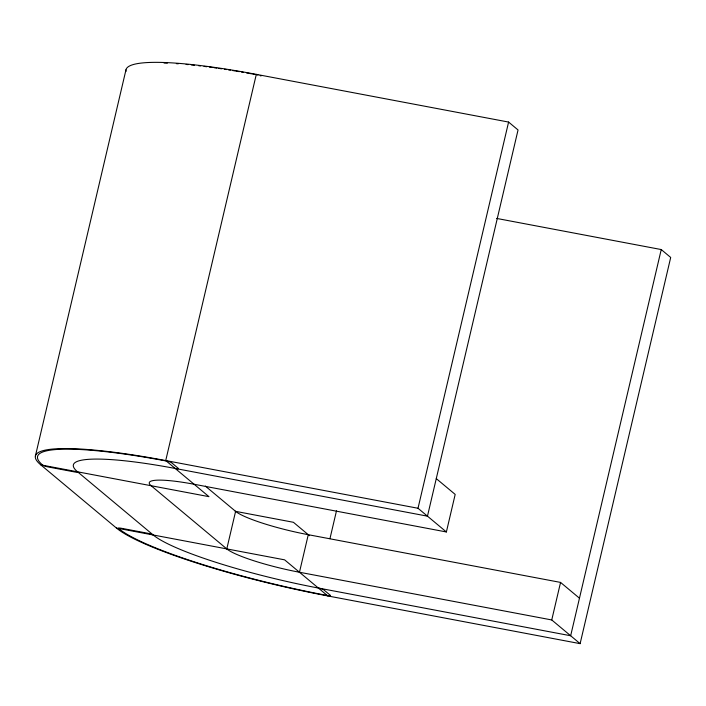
<?xml version="1.0" encoding="UTF-8"?>
<svg xmlns="http://www.w3.org/2000/svg" width="706" height="706" viewBox="0 0 706 706"><rect width="100%" height="100%" fill="white"/><g stroke="black" fill="none" stroke-linecap="round" stroke-linejoin="round"><path stroke-width="1.06" d="M35.388 456.041L125.968 69.85M175.185 468.457A4.457 0.662 13.2 0 0 178.309 468.352L171.549 462.704A4.457 0.662 13.2 0 0 166.263 461.009A176.032 26.016 13.2 0 0 42.872 465.254A4.457 0.662 13.2 0 0 48.158 466.948L74.43 471.917A4.457 0.662 13.2 0 0 77.554 471.811A139.267 20.589 13.2 0 1 175.185 468.457L427.465 516.165L518.045 129.966L508.594 122.067L256.313 74.359L165.725 460.559L208.958 496.662L40.763 464.857L116.419 528.035A178.265 26.351 13.2 0 0 327.831 595.943L580.12 643.651L670.7 257.452L661.24 249.553L496.662 218.428M580.12 643.651L551.748 619.956L299.468 572.248A61.281 9.054 13.2 0 1 226.794 548.906L235.601 511.356L205.34 486.09M299.468 572.248L308.275 534.698A61.281 9.054 13.2 0 1 235.601 511.356M329.949 538.696L336.497 510.8M436.273 478.615L455.185 494.412L446.377 531.962L418.014 508.267L508.594 122.067M551.748 619.956L560.555 582.415L308.275 534.698M661.24 249.553L570.66 635.753L318.38 588.045A139.267 20.589 13.2 0 1 153.211 534.989A4.457 0.662 13.2 0 0 147.925 533.295L121.644 528.317A4.457 0.662 13.2 0 0 118.52 528.432A176.032 26.016 13.2 0 0 327.293 595.493A4.457 0.662 13.2 0 0 330.417 595.379L323.666 589.739A4.457 0.662 13.2 0 0 318.38 588.045M418.014 508.267L165.725 460.559A178.265 26.351 13.2 0 0 40.763 464.857M446.377 531.962L194.097 484.254A61.281 9.054 13.2 0 0 151.137 485.728L226.794 548.906M235.177 511.276L293.414 522.29L309.457 535.686M116.419 528.035L284.606 559.84L327.831 595.943M560.555 582.415L579.467 598.203M77.554 471.811L153.211 534.989M125.968 71.544A178.265 26.351 13.2 0 1 256.304 74.359M164.013 63.037A176.032 26.016 13.2 0 1 167.375 63.152M176.359 63.655A176.032 26.016 13.2 0 1 178.247 63.787M186.102 64.431A176.032 26.016 13.2 0 1 188.131 64.625M191.238 64.934A176.032 26.016 13.2 0 1 194.397 65.27M198.704 65.746A176.032 26.016 13.2 0 1 200.46 65.958M204.008 66.39A176.032 26.016 13.2 0 1 206.708 66.735M209.444 67.088A176.032 26.016 13.2 0 1 212.206 67.458M214.068 67.723A176.032 26.016 13.2 0 1 216.883 68.12M218.781 68.394A176.032 26.016 13.2 0 1 221.649 68.817M224.543 69.259A176.032 26.016 13.2 0 1 226.485 69.559M228.435 69.859A176.032 26.016 13.2 0 1 230.403 70.176M232.38 70.494A176.032 26.016 13.2 0 1 235.372 70.988M236.369 71.156A176.032 26.016 13.2 0 1 239.387 71.668M241.408 72.012A176.032 26.016 13.2 0 1 243.438 72.365M246.509 72.903A176.032 26.016 13.2 0 1 251.654 73.839M252.686 74.033A176.032 26.016 13.2 0 1 254.769 74.421M256.852 74.81A4.457 0.662 13.2 0 1 257.972 75.048M260.143 75.639A4.457 0.662 13.2 0 1 261.035 75.948"/></g></svg>
